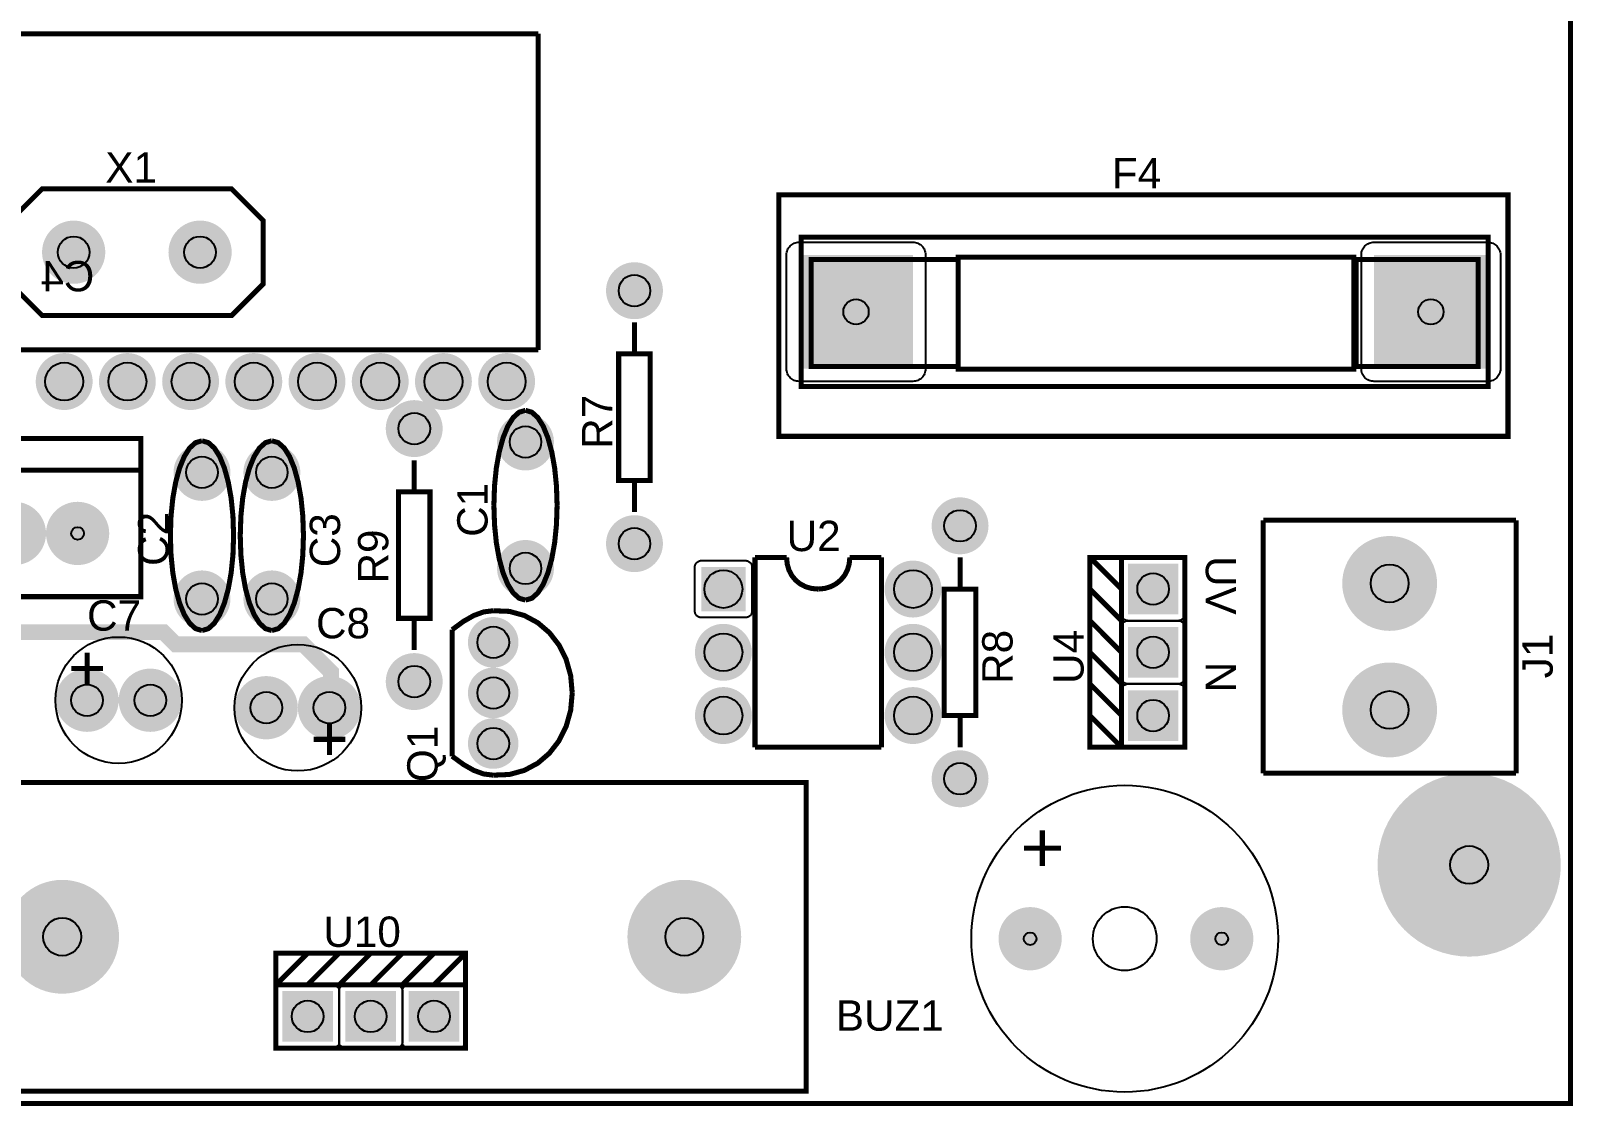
# Model space of a CAD drawing. Header units: inches. Extents: x -2.6 to 2.6, y -2.07 to 2.07.
# Drawn here: x 0.161 to 2.601, y -1.976 to -0.276 of the extents above; entities that cross this region are included whole.
import ezdxf

# ---------------------------------------------------------------- set-up
doc = ezdxf.new("R2010")
doc.units = ezdxf.units.IN
doc.layers.get('0').update_dxf_attribs({"linetype": 'CONTINUOUS'})

# ---------------------------------------------------------------- blocks, each defined once
blk = doc.blocks.new('EPAD')
at = {"const_width": 0.5}
blk.add_lwpolyline([(-0.25, 0, 1), (0.25, 0, 1)], format="xyb", close=True, dxfattribs=at)
blk = doc.blocks.new('RPAD')
blk.add_trace([(-0.5, -0.5), (-0.5, 0.5), (0.5, -0.5), (0.5, 0.5)])

msp = doc.modelspace()

# ---------------------------------------------------------------- linework, layer by layer
for points, const_width in [([(-2.596772, -1.972047), (2.596772, -1.972047), (2.596772, 2.066535), (-2.596772, 2.066535), (-2.596772, -1.972047)], 0.008), ([(-2.596772, -1.972047), (2.596772, -1.972047), (2.596772, 2.066535), (-2.596772, 2.066535), (-2.596772, -1.972047)], 0.008), ([(-2.596772, -1.972047), (2.596772, -1.972047), (2.596772, 2.066535), (-2.596772, 2.066535), (-2.596772, -1.972047)], 0.008), ([(-1.036535, -0.280315), (0.963465, -0.280315)], 0.008), ([(-1.036535, -0.280315), (0.963465, -0.280315)], 0.008), ([(-1.036535, -0.280315), (0.963465, -0.280315)], 0.008), ([(0.963465, -0.280315), (0.963465, -0.780315)], 0.008), ([(0.963465, -0.280315), (0.963465, -0.780315)], 0.008), ([(0.963465, -0.280315), (0.963465, -0.780315)], 0.008), ([(0.17848, -0.525787), (0.47848, -0.525787), (0.52848, -0.575787), (0.52848, -0.675787), (0.47848, -0.725787), (0.17848, -0.725787), (0.12848, -0.675787), (0.12848, -0.575787), (0.17848, -0.525787)], 0.008), ([(0.17848, -0.525787), (0.47848, -0.525787), (0.52848, -0.575787), (0.52848, -0.675787), (0.47848, -0.725787), (0.17848, -0.725787), (0.12848, -0.675787), (0.12848, -0.575787), (0.17848, -0.525787)], 0.008), ([(0.17848, -0.525787), (0.47848, -0.525787), (0.52848, -0.575787), (0.52848, -0.675787), (0.47848, -0.725787), (0.17848, -0.725787), (0.12848, -0.675787), (0.12848, -0.575787), (0.17848, -0.525787)], 0.008), ([(1.344173, -0.916929), (2.497717, -0.916929), (2.497717, -0.535039), (1.344173, -0.535039), (1.344173, -0.916929)], 0.008), ([(1.344173, -0.916929), (2.497717, -0.916929), (2.497717, -0.535039), (1.344173, -0.535039), (1.344173, -0.916929)], 0.008), ([(1.344173, -0.916929), (2.497717, -0.916929), (2.497717, -0.535039), (1.344173, -0.535039), (1.344173, -0.916929)], 0.008), ([(1.379606, -0.838189), (2.46622, -0.838189), (2.46622, -0.601969), (1.379606, -0.601969), (1.379606, -0.838189)], 0.008), ([(1.379606, -0.838189), (2.46622, -0.838189), (2.46622, -0.601969), (1.379606, -0.601969), (1.379606, -0.838189)], 0.008), ([(1.379606, -0.838189), (2.46622, -0.838189), (2.46622, -0.601969), (1.379606, -0.601969), (1.379606, -0.838189)], 0.008), ([(1.395354, -0.806693), (1.627638, -0.806693), (1.627638, -0.637402), (1.395354, -0.637402), (1.395354, -0.806693)], 0.008), ([(1.395354, -0.806693), (1.627638, -0.806693), (1.627638, -0.637402), (1.395354, -0.637402), (1.395354, -0.806693)], 0.008), ([(1.395354, -0.806693), (1.627638, -0.806693), (1.627638, -0.637402), (1.395354, -0.637402), (1.395354, -0.806693)], 0.008), ([(1.627638, -0.81063), (2.253622, -0.81063), (2.253622, -0.633465), (1.627638, -0.633465), (1.627638, -0.81063)], 0.008), ([(1.627638, -0.81063), (2.253622, -0.81063), (2.253622, -0.633465), (1.627638, -0.633465), (1.627638, -0.81063)], 0.008), ([(1.627638, -0.81063), (2.253622, -0.81063), (2.253622, -0.633465), (1.627638, -0.633465), (1.627638, -0.81063)], 0.008), ([(2.257559, -0.806693), (2.450472, -0.806693), (2.450472, -0.637402), (2.257559, -0.637402), (2.257559, -0.806693)], 0.008), ([(2.257559, -0.806693), (2.450472, -0.806693), (2.450472, -0.637402), (2.257559, -0.637402), (2.257559, -0.806693)], 0.008), ([(2.257559, -0.806693), (2.450472, -0.806693), (2.450472, -0.637402), (2.257559, -0.637402), (2.257559, -0.806693)], 0.008), ([(1.115724, -0.786683), (1.115724, -0.736683)], 0.008), ([(1.115724, -0.786683), (1.115724, -0.736683)], 0.008), ([(1.115724, -0.786683), (1.115724, -0.736683)], 0.008), ([(-1.036535, -0.780315), (0.963465, -0.780315)], 0.008), ([(-1.036535, -0.780315), (0.963465, -0.780315)], 0.008), ([(-1.036535, -0.780315), (0.963465, -0.780315)], 0.008), ([(1.090724, -0.986683), (1.140724, -0.986683), (1.140724, -0.786683), (1.090724, -0.786683), (1.090724, -0.986683)], 0.008), ([(1.090724, -0.986683), (1.140724, -0.986683), (1.140724, -0.786683), (1.090724, -0.786683), (1.090724, -0.986683)], 0.008), ([(1.090724, -0.986683), (1.140724, -0.986683), (1.140724, -0.786683), (1.090724, -0.786683), (1.090724, -0.986683)], 0.008), ([(0.943299, -0.875874), (0.933112, -0.878874), (0.923674, -0.887499), (0.915174, -0.901187), (0.907799, -0.919374), (0.901737, -0.941499), (0.897174, -0.966999), (0.894299, -0.995311), (0.893299, -1.025874)], 0.008), ([(0.943299, -0.875874), (0.933112, -0.878874), (0.923674, -0.887499), (0.915174, -0.901187), (0.907799, -0.919374), (0.901737, -0.941499), (0.897174, -0.966999), (0.894299, -0.995311), (0.893299, -1.025874)], 0.008), ([(0.943299, -0.875874), (0.933112, -0.878874), (0.923674, -0.887499), (0.915174, -0.901187), (0.907799, -0.919374), (0.901737, -0.941499), (0.897174, -0.966999), (0.894299, -0.995311), (0.893299, -1.025874)], 0.008), ([(0.943299, -0.875874), (0.953487, -0.878874), (0.962924, -0.887499), (0.971424, -0.901187), (0.978799, -0.919374), (0.984862, -0.941499), (0.989424, -0.966999), (0.992299, -0.995311), (0.993299, -1.025874)], 0.008), ([(0.943299, -0.875874), (0.953487, -0.878874), (0.962924, -0.887499), (0.971424, -0.901187), (0.978799, -0.919374), (0.984862, -0.941499), (0.989424, -0.966999), (0.992299, -0.995311), (0.993299, -1.025874)], 0.008), ([(0.943299, -0.875874), (0.953487, -0.878874), (0.962924, -0.887499), (0.971424, -0.901187), (0.978799, -0.919374), (0.984862, -0.941499), (0.989424, -0.966999), (0.992299, -0.995311), (0.993299, -1.025874)], 0.008), ([(-0.565276, -1.170472), (0.334724, -1.170472), (0.334724, -0.920472), (-0.565276, -0.920472), (-0.565276, -1.170472)], 0.008), ([(-0.565276, -1.170472), (0.334724, -1.170472), (0.334724, -0.920472), (-0.565276, -0.920472), (-0.565276, -1.170472)], 0.008), ([(-0.565276, -1.170472), (0.334724, -1.170472), (0.334724, -0.920472), (-0.565276, -0.920472), (-0.565276, -1.170472)], 0.008), ([(0.43148, -0.924016), (0.421293, -0.926975), (0.411855, -0.9355), (0.403355, -0.949065), (0.39598, -0.967141), (0.389918, -0.989201), (0.385355, -1.014719), (0.38248, -1.043166), (0.38148, -1.074016)], 0.008), ([(0.43148, -0.924016), (0.421293, -0.926975), (0.411855, -0.9355), (0.403355, -0.949065), (0.39598, -0.967141), (0.389918, -0.989201), (0.385355, -1.014719), (0.38248, -1.043166), (0.38148, -1.074016)], 0.008), ([(0.43148, -0.924016), (0.421293, -0.926975), (0.411855, -0.9355), (0.403355, -0.949065), (0.39598, -0.967141), (0.389918, -0.989201), (0.385355, -1.014719), (0.38248, -1.043166), (0.38148, -1.074016)], 0.008), ([(0.43148, -0.924016), (0.441668, -0.926975), (0.451106, -0.9355), (0.459606, -0.949065), (0.46698, -0.967141), (0.473043, -0.989201), (0.477606, -1.014719), (0.48048, -1.043166), (0.48148, -1.074016)], 0.008), ([(0.43148, -0.924016), (0.441668, -0.926975), (0.451106, -0.9355), (0.459606, -0.949065), (0.46698, -0.967141), (0.473043, -0.989201), (0.477606, -1.014719), (0.48048, -1.043166), (0.48148, -1.074016)], 0.008), ([(0.43148, -0.924016), (0.441668, -0.926975), (0.451106, -0.9355), (0.459606, -0.949065), (0.46698, -0.967141), (0.473043, -0.989201), (0.477606, -1.014719), (0.48048, -1.043166), (0.48148, -1.074016)], 0.008), ([(0.542016, -0.924016), (0.531828, -0.926975), (0.522391, -0.9355), (0.513891, -0.949065), (0.506516, -0.967141), (0.500453, -0.989201), (0.495891, -1.014719), (0.493016, -1.043166), (0.492016, -1.074016)], 0.008), ([(0.542016, -0.924016), (0.531828, -0.926975), (0.522391, -0.9355), (0.513891, -0.949065), (0.506516, -0.967141), (0.500453, -0.989201), (0.495891, -1.014719), (0.493016, -1.043166), (0.492016, -1.074016)], 0.008), ([(0.542016, -0.924016), (0.531828, -0.926975), (0.522391, -0.9355), (0.513891, -0.949065), (0.506516, -0.967141), (0.500453, -0.989201), (0.495891, -1.014719), (0.493016, -1.043166), (0.492016, -1.074016)], 0.008), ([(0.542016, -0.924016), (0.552203, -0.926975), (0.561641, -0.9355), (0.570141, -0.949065), (0.577516, -0.967141), (0.583578, -0.989201), (0.588141, -1.014719), (0.591016, -1.043166), (0.592016, -1.074016)], 0.008), ([(0.542016, -0.924016), (0.552203, -0.926975), (0.561641, -0.9355), (0.570141, -0.949065), (0.577516, -0.967141), (0.583578, -0.989201), (0.588141, -1.014719), (0.591016, -1.043166), (0.592016, -1.074016)], 0.008), ([(0.542016, -0.924016), (0.552203, -0.926975), (0.561641, -0.9355), (0.570141, -0.949065), (0.577516, -0.967141), (0.583578, -0.989201), (0.588141, -1.014719), (0.591016, -1.043166), (0.592016, -1.074016)], 0.008), ([(0.767228, -0.954701), (0.767228, -1.004701)], 0.008), ([(0.767228, -0.954701), (0.767228, -1.004701)], 0.008), ([(0.767228, -0.954701), (0.767228, -1.004701)], 0.008), ([(-0.565276, -0.970472), (0.334724, -0.970472)], 0.008), ([(-0.565276, -0.970472), (0.334724, -0.970472)], 0.008), ([(-0.565276, -0.970472), (0.334724, -0.970472)], 0.008), ([(1.115724, -1.036683), (1.115724, -0.986683)], 0.008), ([(1.115724, -1.036683), (1.115724, -0.986683)], 0.008), ([(1.115724, -1.036683), (1.115724, -0.986683)], 0.008), ([(0.742228, -1.204701), (0.792228, -1.204701), (0.792228, -1.004701), (0.742228, -1.004701), (0.742228, -1.204701)], 0.008), ([(0.742228, -1.204701), (0.792228, -1.204701), (0.792228, -1.004701), (0.742228, -1.004701), (0.742228, -1.204701)], 0.008), ([(0.742228, -1.204701), (0.792228, -1.204701), (0.792228, -1.004701), (0.742228, -1.004701), (0.742228, -1.204701)], 0.008), ([(0.943299, -1.175874), (0.933112, -1.172915), (0.923674, -1.16439), (0.915174, -1.150825), (0.907799, -1.132749), (0.901737, -1.110689), (0.897174, -1.085171), (0.894299, -1.056724), (0.893299, -1.025874)], 0.008), ([(0.943299, -1.175874), (0.933112, -1.172915), (0.923674, -1.16439), (0.915174, -1.150825), (0.907799, -1.132749), (0.901737, -1.110689), (0.897174, -1.085171), (0.894299, -1.056724), (0.893299, -1.025874)], 0.008), ([(0.943299, -1.175874), (0.933112, -1.172915), (0.923674, -1.16439), (0.915174, -1.150825), (0.907799, -1.132749), (0.901737, -1.110689), (0.897174, -1.085171), (0.894299, -1.056724), (0.893299, -1.025874)], 0.008), ([(0.943299, -1.175874), (0.953487, -1.172915), (0.962924, -1.16439), (0.971424, -1.150825), (0.978799, -1.132749), (0.984862, -1.110689), (0.989424, -1.085171), (0.992299, -1.056724), (0.993299, -1.025874)], 0.008), ([(0.943299, -1.175874), (0.953487, -1.172915), (0.962924, -1.16439), (0.971424, -1.150825), (0.978799, -1.132749), (0.984862, -1.110689), (0.989424, -1.085171), (0.992299, -1.056724), (0.993299, -1.025874)], 0.008), ([(0.943299, -1.175874), (0.953487, -1.172915), (0.962924, -1.16439), (0.971424, -1.150825), (0.978799, -1.132749), (0.984862, -1.110689), (0.989424, -1.085171), (0.992299, -1.056724), (0.993299, -1.025874)], 0.008), ([(2.510445, -1.049559), (2.110445, -1.049559)], 0.008), ([(2.110445, -1.049559), (2.110445, -1.449559)], 0.008), ([(2.510445, -1.049559), (2.110445, -1.049559)], 0.008), ([(2.110445, -1.049559), (2.110445, -1.449559)], 0.008), ([(2.510445, -1.049559), (2.110445, -1.049559)], 0.008), ([(2.110445, -1.049559), (2.110445, -1.449559)], 0.008), ([(2.510445, -1.049559), (2.510445, -1.449559)], 0.008), ([(2.510445, -1.049559), (2.510445, -1.449559)], 0.008), ([(2.510445, -1.049559), (2.510445, -1.449559)], 0.008), ([(0.43148, -1.224016), (0.421293, -1.221016), (0.411855, -1.212391), (0.403355, -1.198703), (0.39598, -1.180516), (0.389918, -1.158391), (0.385355, -1.132891), (0.38248, -1.104578), (0.38148, -1.074016)], 0.008), ([(0.43148, -1.224016), (0.421293, -1.221016), (0.411855, -1.212391), (0.403355, -1.198703), (0.39598, -1.180516), (0.389918, -1.158391), (0.385355, -1.132891), (0.38248, -1.104578), (0.38148, -1.074016)], 0.008), ([(0.43148, -1.224016), (0.421293, -1.221016), (0.411855, -1.212391), (0.403355, -1.198703), (0.39598, -1.180516), (0.389918, -1.158391), (0.385355, -1.132891), (0.38248, -1.104578), (0.38148, -1.074016)], 0.008), ([(0.43148, -1.224016), (0.441668, -1.221016), (0.451106, -1.212391), (0.459606, -1.198703), (0.46698, -1.180516), (0.473043, -1.158391), (0.477606, -1.132891), (0.48048, -1.104578), (0.48148, -1.074016)], 0.008), ([(0.43148, -1.224016), (0.441668, -1.221016), (0.451106, -1.212391), (0.459606, -1.198703), (0.46698, -1.180516), (0.473043, -1.158391), (0.477606, -1.132891), (0.48048, -1.104578), (0.48148, -1.074016)], 0.008), ([(0.43148, -1.224016), (0.441668, -1.221016), (0.451106, -1.212391), (0.459606, -1.198703), (0.46698, -1.180516), (0.473043, -1.158391), (0.477606, -1.132891), (0.48048, -1.104578), (0.48148, -1.074016)], 0.008), ([(0.542016, -1.224016), (0.531828, -1.221016), (0.522391, -1.212391), (0.513891, -1.198703), (0.506516, -1.180516), (0.500453, -1.158391), (0.495891, -1.132891), (0.493016, -1.104578), (0.492016, -1.074016)], 0.008), ([(0.542016, -1.224016), (0.531828, -1.221016), (0.522391, -1.212391), (0.513891, -1.198703), (0.506516, -1.180516), (0.500453, -1.158391), (0.495891, -1.132891), (0.493016, -1.104578), (0.492016, -1.074016)], 0.008), ([(0.542016, -1.224016), (0.531828, -1.221016), (0.522391, -1.212391), (0.513891, -1.198703), (0.506516, -1.180516), (0.500453, -1.158391), (0.495891, -1.132891), (0.493016, -1.104578), (0.492016, -1.074016)], 0.008), ([(0.542016, -1.224016), (0.552203, -1.221016), (0.561641, -1.212391), (0.570141, -1.198703), (0.577516, -1.180516), (0.583578, -1.158391), (0.588141, -1.132891), (0.591016, -1.104578), (0.592016, -1.074016)], 0.008), ([(0.542016, -1.224016), (0.552203, -1.221016), (0.561641, -1.212391), (0.570141, -1.198703), (0.577516, -1.180516), (0.583578, -1.158391), (0.588141, -1.132891), (0.591016, -1.104578), (0.592016, -1.074016)], 0.008), ([(0.542016, -1.224016), (0.552203, -1.221016), (0.561641, -1.212391), (0.570141, -1.198703), (0.577516, -1.180516), (0.583578, -1.158391), (0.588141, -1.132891), (0.591016, -1.104578), (0.592016, -1.074016)], 0.008), ([(1.30639, -1.108453), (1.35639, -1.108453)], 0.008), ([(1.30639, -1.108453), (1.30639, -1.408453)], 0.008), ([(1.30639, -1.108453), (1.35639, -1.108453)], 0.008), ([(1.30639, -1.108453), (1.30639, -1.408453)], 0.008), ([(1.30639, -1.108453), (1.35639, -1.108453)], 0.008), ([(1.30639, -1.108453), (1.30639, -1.408453)], 0.008), ([(1.40639, -1.158453), (1.395915, -1.157494), (1.386343, -1.154719), (1.377825, -1.150279), (1.370515, -1.144328), (1.364564, -1.137017), (1.360124, -1.1285), (1.357349, -1.118928), (1.35639, -1.108453)], 0.008), ([(1.40639, -1.158453), (1.395915, -1.157494), (1.386343, -1.154719), (1.377825, -1.150279), (1.370515, -1.144328), (1.364564, -1.137017), (1.360124, -1.1285), (1.357349, -1.118928), (1.35639, -1.108453)], 0.008), ([(1.40639, -1.158453), (1.395915, -1.157494), (1.386343, -1.154719), (1.377825, -1.150279), (1.370515, -1.144328), (1.364564, -1.137017), (1.360124, -1.1285), (1.357349, -1.118928), (1.35639, -1.108453)], 0.008), ([(1.40639, -1.158453), (1.416577, -1.157494), (1.426015, -1.154719), (1.434515, -1.150279), (1.44189, -1.144328), (1.447952, -1.137017), (1.452515, -1.1285), (1.45539, -1.118928), (1.45639, -1.108453)], 0.008), ([(1.40639, -1.158453), (1.416577, -1.157494), (1.426015, -1.154719), (1.434515, -1.150279), (1.44189, -1.144328), (1.447952, -1.137017), (1.452515, -1.1285), (1.45539, -1.118928), (1.45639, -1.108453)], 0.008), ([(1.40639, -1.158453), (1.416577, -1.157494), (1.426015, -1.154719), (1.434515, -1.150279), (1.44189, -1.144328), (1.447952, -1.137017), (1.452515, -1.1285), (1.45539, -1.118928), (1.45639, -1.108453)], 0.008), ([(1.45639, -1.108453), (1.50639, -1.108453)], 0.008), ([(1.45639, -1.108453), (1.50639, -1.108453)], 0.008), ([(1.45639, -1.108453), (1.50639, -1.108453)], 0.008), ([(1.50639, -1.108453), (1.50639, -1.408453)], 0.008), ([(1.50639, -1.108453), (1.50639, -1.408453)], 0.008), ([(1.50639, -1.108453), (1.50639, -1.408453)], 0.008), ([(1.630835, -1.108453), (1.630835, -1.158453)], 0.008), ([(1.630835, -1.108453), (1.630835, -1.158453)], 0.008), ([(1.630835, -1.108453), (1.630835, -1.158453)], 0.008), ([(1.886291, -1.408453), (1.986291, -1.408453), (1.986291, -1.108453), (1.886291, -1.108453), (1.886291, -1.408453), (1.836291, -1.408453), (1.836291, -1.108453), (1.886291, -1.108453)], 0.008), ([(1.886291, -1.158453), (1.836291, -1.108453)], 0.008), ([(1.886291, -1.408453), (1.986291, -1.408453), (1.986291, -1.108453), (1.886291, -1.108453), (1.886291, -1.408453), (1.836291, -1.408453), (1.836291, -1.108453), (1.886291, -1.108453)], 0.008), ([(1.886291, -1.158453), (1.836291, -1.108453)], 0.008), ([(1.886291, -1.408453), (1.986291, -1.408453), (1.986291, -1.108453), (1.886291, -1.108453), (1.886291, -1.408453), (1.836291, -1.408453), (1.836291, -1.108453), (1.886291, -1.108453)], 0.008), ([(1.886291, -1.158453), (1.836291, -1.108453)], 0.008), ([(1.605835, -1.358453), (1.655835, -1.358453), (1.655835, -1.158453), (1.605835, -1.158453), (1.605835, -1.358453)], 0.008), ([(1.605835, -1.358453), (1.655835, -1.358453), (1.655835, -1.158453), (1.605835, -1.158453), (1.605835, -1.358453)], 0.008), ([(1.605835, -1.358453), (1.655835, -1.358453), (1.655835, -1.158453), (1.605835, -1.158453), (1.605835, -1.358453)], 0.008), ([(1.886291, -1.208453), (1.836291, -1.158453)], 0.008), ([(1.886291, -1.208453), (1.836291, -1.158453)], 0.008), ([(1.886291, -1.208453), (1.836291, -1.158453)], 0.008), ([(0.892228, -1.192701), (0.87715, -1.194576), (0.861603, -1.200201), (0.845119, -1.209576), (0.827228, -1.222701)], 0.008), ([(0.892228, -1.192701), (0.87715, -1.194576), (0.861603, -1.200201), (0.845119, -1.209576), (0.827228, -1.222701)], 0.008), ([(0.892228, -1.192701), (0.87715, -1.194576), (0.861603, -1.200201), (0.845119, -1.209576), (0.827228, -1.222701)], 0.008), ([(0.892228, -1.192701), (0.917787, -1.193737), (0.941422, -1.200225), (0.962678, -1.211614), (0.981095, -1.227349), (0.996217, -1.246879), (1.007585, -1.269649), (1.014741, -1.295107), (1.017228, -1.322701)], 0.008), ([(0.892228, -1.192701), (0.917787, -1.193737), (0.941422, -1.200225), (0.962678, -1.211614), (0.981095, -1.227349), (0.996217, -1.246879), (1.007585, -1.269649), (1.014741, -1.295107), (1.017228, -1.322701)], 0.008), ([(0.892228, -1.192701), (0.917787, -1.193737), (0.941422, -1.200225), (0.962678, -1.211614), (0.981095, -1.227349), (0.996217, -1.246879), (1.007585, -1.269649), (1.014741, -1.295107), (1.017228, -1.322701)], 0.008), ([(0.04217, -1.270207), (0.085657, -1.22672), (0.339393, -1.22672), (0.3705, -1.22672), (0.38973, -1.245951), (0.59214, -1.245951), (0.635512, -1.289323), (0.635512, -1.298819), (0.635512, -1.343701), (0.63315, -1.346063)], 0.025), ([(0.767228, -1.204701), (0.767228, -1.254701)], 0.008), ([(0.767228, -1.204701), (0.767228, -1.254701)], 0.008), ([(0.767228, -1.204701), (0.767228, -1.254701)], 0.008), ([(0.827228, -1.222701), (0.827228, -1.422701)], 0.008), ([(0.827228, -1.222701), (0.827228, -1.422701)], 0.008), ([(0.827228, -1.222701), (0.827228, -1.422701)], 0.008), ([(1.886291, -1.258453), (1.836291, -1.208453)], 0.008), ([(1.886291, -1.258453), (1.836291, -1.208453)], 0.008), ([(1.886291, -1.258453), (1.836291, -1.208453)], 0.008), ([(0.249685, -1.259252), (0.249685, -1.309252)], 0.008), ([(0.249685, -1.259252), (0.249685, -1.309252)], 0.008), ([(0.249685, -1.259252), (0.249685, -1.309252)], 0.008), ([(1.886291, -1.308453), (1.836291, -1.258453)], 0.008), ([(1.886291, -1.308453), (1.836291, -1.258453)], 0.008), ([(1.886291, -1.308453), (1.836291, -1.258453)], 0.008), ([(0.224685, -1.284252), (0.274685, -1.284252)], 0.008), ([(0.224685, -1.284252), (0.274685, -1.284252)], 0.008), ([(0.224685, -1.284252), (0.274685, -1.284252)], 0.008), ([(1.886291, -1.358453), (1.836291, -1.308453)], 0.008), ([(1.886291, -1.358453), (1.836291, -1.308453)], 0.008), ([(1.886291, -1.358453), (1.836291, -1.308453)], 0.008), ([(0.892228, -1.452701), (0.917787, -1.451665), (0.941422, -1.445176), (0.962678, -1.433788), (0.981095, -1.418052), (0.996217, -1.398523), (1.007585, -1.375752), (1.014741, -1.350294), (1.017228, -1.322701)], 0.008), ([(0.892228, -1.452701), (0.917787, -1.451665), (0.941422, -1.445176), (0.962678, -1.433788), (0.981095, -1.418052), (0.996217, -1.398523), (1.007585, -1.375752), (1.014741, -1.350294), (1.017228, -1.322701)], 0.008), ([(0.892228, -1.452701), (0.917787, -1.451665), (0.941422, -1.445176), (0.962678, -1.433788), (0.981095, -1.418052), (0.996217, -1.398523), (1.007585, -1.375752), (1.014741, -1.350294), (1.017228, -1.322701)], 0.008), ([(1.630835, -1.358453), (1.630835, -1.408453)], 0.008), ([(1.630835, -1.358453), (1.630835, -1.408453)], 0.008), ([(1.630835, -1.358453), (1.630835, -1.408453)], 0.008), ([(1.886291, -1.408453), (1.836291, -1.358453)], 0.008), ([(1.886291, -1.408453), (1.836291, -1.358453)], 0.008), ([(1.886291, -1.408453), (1.836291, -1.358453)], 0.008), ([(0.63315, -1.421063), (0.63315, -1.371063)], 0.008), ([(0.63315, -1.421063), (0.63315, -1.371063)], 0.008), ([(0.63315, -1.421063), (0.63315, -1.371063)], 0.008), ([(0.65815, -1.396063), (0.60815, -1.396063)], 0.008), ([(0.65815, -1.396063), (0.60815, -1.396063)], 0.008), ([(0.65815, -1.396063), (0.60815, -1.396063)], 0.008), ([(1.30639, -1.408453), (1.50639, -1.408453)], 0.008), ([(1.30639, -1.408453), (1.50639, -1.408453)], 0.008), ([(1.30639, -1.408453), (1.50639, -1.408453)], 0.008), ([(0.892228, -1.452701), (0.87715, -1.450826), (0.861603, -1.445201), (0.845119, -1.435826), (0.827228, -1.422701)], 0.008), ([(0.892228, -1.452701), (0.87715, -1.450826), (0.861603, -1.445201), (0.845119, -1.435826), (0.827228, -1.422701)], 0.008), ([(0.892228, -1.452701), (0.87715, -1.450826), (0.861603, -1.445201), (0.845119, -1.435826), (0.827228, -1.422701)], 0.008), ([(0.009528, -1.952362), (1.38748, -1.952362), (1.38748, -1.464173), (0.009528, -1.464173), (0.009528, -1.952362)], 0.008), ([(0.009528, -1.952362), (1.38748, -1.952362), (1.38748, -1.464173), (0.009528, -1.464173), (0.009528, -1.952362)], 0.008), ([(0.009528, -1.952362), (1.38748, -1.952362), (1.38748, -1.464173), (0.009528, -1.464173), (0.009528, -1.952362)], 0.008), ([(2.510445, -1.449559), (2.110445, -1.449559)], 0.008), ([(2.510445, -1.449559), (2.110445, -1.449559)], 0.008), ([(2.510445, -1.449559), (2.110445, -1.449559)], 0.008), ([(0.548504, -1.784252), (0.548504, -1.734252), (0.848504, -1.734252), (0.848504, -1.784252)], 0.008), ([(0.548504, -1.784252), (0.598504, -1.734252)], 0.008), ([(0.548504, -1.784252), (0.548504, -1.734252), (0.848504, -1.734252), (0.848504, -1.784252)], 0.008), ([(0.548504, -1.784252), (0.598504, -1.734252)], 0.008), ([(0.548504, -1.784252), (0.548504, -1.734252), (0.848504, -1.734252), (0.848504, -1.784252)], 0.008), ([(0.548504, -1.784252), (0.598504, -1.734252)], 0.008), ([(0.598504, -1.784252), (0.648504, -1.734252)], 0.008), ([(0.598504, -1.784252), (0.648504, -1.734252)], 0.008), ([(0.598504, -1.784252), (0.648504, -1.734252)], 0.008), ([(0.648504, -1.784252), (0.698504, -1.734252)], 0.008), ([(0.648504, -1.784252), (0.698504, -1.734252)], 0.008), ([(0.648504, -1.784252), (0.698504, -1.734252)], 0.008), ([(0.698504, -1.784252), (0.748504, -1.734252)], 0.008), ([(0.698504, -1.784252), (0.748504, -1.734252)], 0.008), ([(0.698504, -1.784252), (0.748504, -1.734252)], 0.008), ([(0.748504, -1.784252), (0.798504, -1.734252)], 0.008), ([(0.748504, -1.784252), (0.798504, -1.734252)], 0.008), ([(0.748504, -1.784252), (0.798504, -1.734252)], 0.008), ([(0.798504, -1.784252), (0.848504, -1.734252)], 0.008), ([(0.798504, -1.784252), (0.848504, -1.734252)], 0.008), ([(0.798504, -1.784252), (0.848504, -1.734252)], 0.008), ([(0.548504, -1.884252), (0.848504, -1.884252), (0.848504, -1.784252), (0.548504, -1.784252), (0.548504, -1.884252)], 0.008), ([(0.548504, -1.884252), (0.848504, -1.884252), (0.848504, -1.784252), (0.548504, -1.784252), (0.548504, -1.884252)], 0.008), ([(0.548504, -1.884252), (0.848504, -1.884252), (0.848504, -1.784252), (0.548504, -1.784252), (0.548504, -1.884252)], 0.008)]:
    msp.add_lwpolyline(points, dxfattribs=dict(const_width=const_width))
for points in [[(1.37622, -0.610079), (1.55622, -0.610079), (1.558299, -0.61018), (1.56031, -0.610477), (1.562244, -0.61096), (1.564092, -0.611622), (1.565844, -0.612452), (1.567493, -0.613441), (1.569027, -0.61458), (1.570439, -0.61586), (1.57172, -0.617272), (1.572859, -0.618807), (1.573848, -0.620455), (1.574678, -0.622207), (1.575339, -0.624056), (1.575822, -0.625989), (1.576119, -0.628), (1.57622, -0.630079), (1.57622, -0.810079), (1.576119, -0.812157), (1.575822, -0.814168), (1.575339, -0.816102), (1.574678, -0.81795), (1.573848, -0.819702), (1.572859, -0.821351), (1.57172, -0.822885), (1.570439, -0.824298), (1.569027, -0.825578), (1.567493, -0.826717), (1.565844, -0.827706), (1.564092, -0.828536), (1.562244, -0.829197), (1.56031, -0.829681), (1.558299, -0.829978), (1.55622, -0.830079), (1.37622, -0.830079), (1.374142, -0.829978), (1.372131, -0.829681), (1.370197, -0.829197), (1.368349, -0.828536), (1.366597, -0.827706), (1.364948, -0.826717), (1.363414, -0.825578), (1.362002, -0.824298), (1.360721, -0.822885), (1.359582, -0.821351), (1.358593, -0.819702), (1.357763, -0.81795), (1.357102, -0.816102), (1.356619, -0.814168), (1.356322, -0.812157), (1.35622, -0.810079), (1.35622, -0.630079), (1.356322, -0.628), (1.356619, -0.625989), (1.357102, -0.624056), (1.357763, -0.622207), (1.358593, -0.620455), (1.359582, -0.618807), (1.360721, -0.617272), (1.362002, -0.61586), (1.363414, -0.61458), (1.364948, -0.613441), (1.366597, -0.612452), (1.368349, -0.611622), (1.370197, -0.61096), (1.372131, -0.610477), (1.374142, -0.61018), (1.37622, -0.610079)], [(2.285669, -0.610079), (2.465669, -0.610079), (2.467748, -0.61018), (2.469759, -0.610477), (2.471693, -0.61096), (2.473541, -0.611622), (2.475293, -0.612452), (2.476941, -0.613441), (2.478476, -0.61458), (2.479888, -0.61586), (2.481169, -0.617272), (2.482307, -0.618807), (2.483296, -0.620455), (2.484126, -0.622207), (2.484788, -0.624056), (2.485271, -0.625989), (2.485568, -0.628), (2.485669, -0.630079), (2.485669, -0.810079), (2.485568, -0.812157), (2.485271, -0.814168), (2.484788, -0.816102), (2.484126, -0.81795), (2.483296, -0.819702), (2.482307, -0.821351), (2.481169, -0.822885), (2.479888, -0.824298), (2.478476, -0.825578), (2.476941, -0.826717), (2.475293, -0.827706), (2.473541, -0.828536), (2.471693, -0.829197), (2.469759, -0.829681), (2.467748, -0.829978), (2.465669, -0.830079), (2.285669, -0.830079), (2.283591, -0.829978), (2.28158, -0.829681), (2.279646, -0.829197), (2.277798, -0.828536), (2.276046, -0.827706), (2.274397, -0.826717), (2.272863, -0.825578), (2.27145, -0.824298), (2.27017, -0.822885), (2.269031, -0.821351), (2.268042, -0.819702), (2.267212, -0.81795), (2.266551, -0.816102), (2.266067, -0.814168), (2.26577, -0.812157), (2.265669, -0.810079), (2.265669, -0.630079), (2.26577, -0.628), (2.266067, -0.625989), (2.266551, -0.624056), (2.267212, -0.622207), (2.268042, -0.620455), (2.269031, -0.618807), (2.27017, -0.617272), (2.27145, -0.61586), (2.272863, -0.61458), (2.274397, -0.613441), (2.276046, -0.612452), (2.277798, -0.611622), (2.279646, -0.61096), (2.28158, -0.610477), (2.283591, -0.61018), (2.285669, -0.610079)], [(1.30139, -1.123453), (1.30139, -1.193453), (1.301339, -1.194492), (1.301191, -1.195497), (1.300949, -1.196464), (1.300618, -1.197388), (1.300204, -1.198265), (1.299709, -1.199089), (1.299139, -1.199856), (1.298499, -1.200562), (1.297793, -1.201202), (1.297026, -1.201772), (1.296202, -1.202266), (1.295325, -1.202681), (1.294401, -1.203012), (1.293434, -1.203254), (1.292429, -1.203402), (1.29139, -1.203453), (1.22139, -1.203453), (1.22035, -1.203402), (1.219345, -1.203254), (1.218378, -1.203012), (1.217454, -1.202681), (1.216578, -1.202266), (1.215754, -1.201772), (1.214987, -1.201202), (1.21428, -1.200562), (1.21364, -1.199856), (1.213071, -1.199089), (1.212576, -1.198265), (1.212161, -1.197388), (1.211831, -1.196464), (1.211589, -1.195497), (1.21144, -1.194492), (1.21139, -1.193453), (1.21139, -1.123453), (1.21144, -1.122413), (1.211589, -1.121408), (1.211831, -1.120441), (1.212161, -1.119517), (1.212576, -1.118641), (1.213071, -1.117817), (1.21364, -1.117049), (1.21428, -1.116343), (1.214987, -1.115703), (1.215754, -1.115134), (1.216578, -1.114639), (1.217454, -1.114224), (1.218378, -1.113894), (1.219345, -1.113652), (1.22035, -1.113503), (1.22139, -1.113453), (1.29139, -1.113453), (1.292429, -1.113503), (1.293434, -1.113652), (1.294401, -1.113894), (1.295325, -1.114224), (1.296202, -1.114639), (1.297026, -1.115134), (1.297793, -1.115703), (1.298499, -1.116343), (1.299139, -1.117049), (1.299709, -1.117817), (1.300204, -1.118641), (1.300618, -1.119517), (1.300949, -1.120441), (1.301191, -1.121408), (1.301339, -1.122413), (1.30139, -1.123453)], [(1.886291, -1.198453), (1.886291, -1.118453), (1.886342, -1.117413), (1.88649, -1.116408), (1.886732, -1.115441), (1.887063, -1.114517), (1.887478, -1.113641), (1.887972, -1.112817), (1.888542, -1.112049), (1.889182, -1.111343), (1.889888, -1.110703), (1.890656, -1.110134), (1.89148, -1.109639), (1.892356, -1.109224), (1.89328, -1.108894), (1.894247, -1.108652), (1.895252, -1.108503), (1.896291, -1.108453), (1.976291, -1.108453), (1.977331, -1.108503), (1.978336, -1.108652), (1.979303, -1.108894), (1.980227, -1.109224), (1.981103, -1.109639), (1.981927, -1.110134), (1.982694, -1.110703), (1.983401, -1.111343), (1.984041, -1.112049), (1.98461, -1.112817), (1.985105, -1.113641), (1.98552, -1.114517), (1.98585, -1.115441), (1.986093, -1.116408), (1.986241, -1.117413), (1.986291, -1.118453), (1.986291, -1.198453), (1.986241, -1.199492), (1.986093, -1.200497), (1.98585, -1.201464), (1.98552, -1.202388), (1.985105, -1.203265), (1.98461, -1.204089), (1.984041, -1.204856), (1.983401, -1.205562), (1.982694, -1.206202), (1.981927, -1.206772), (1.981103, -1.207266), (1.980227, -1.207681), (1.979303, -1.208012), (1.978336, -1.208254), (1.977331, -1.208402), (1.976291, -1.208453), (1.896291, -1.208453), (1.895252, -1.208402), (1.894247, -1.208254), (1.89328, -1.208012), (1.892356, -1.207681), (1.89148, -1.207266), (1.890656, -1.206772), (1.889888, -1.206202), (1.889182, -1.205562), (1.888542, -1.204856), (1.887972, -1.204089), (1.887478, -1.203265), (1.887063, -1.202388), (1.886732, -1.201464), (1.88649, -1.200497), (1.886342, -1.199492), (1.886291, -1.198453)], [(1.886291, -1.298453), (1.886291, -1.218453), (1.886342, -1.217413), (1.88649, -1.216408), (1.886732, -1.215441), (1.887063, -1.214517), (1.887478, -1.213641), (1.887972, -1.212817), (1.888542, -1.212049), (1.889182, -1.211343), (1.889888, -1.210703), (1.890656, -1.210134), (1.89148, -1.209639), (1.892356, -1.209224), (1.89328, -1.208894), (1.894247, -1.208652), (1.895252, -1.208503), (1.896291, -1.208453), (1.976291, -1.208453), (1.977331, -1.208503), (1.978336, -1.208652), (1.979303, -1.208894), (1.980227, -1.209224), (1.981103, -1.209639), (1.981927, -1.210134), (1.982694, -1.210703), (1.983401, -1.211343), (1.984041, -1.212049), (1.98461, -1.212817), (1.985105, -1.213641), (1.98552, -1.214517), (1.98585, -1.215441), (1.986093, -1.216408), (1.986241, -1.217413), (1.986291, -1.218453), (1.986291, -1.298453), (1.986241, -1.299492), (1.986093, -1.300497), (1.98585, -1.301464), (1.98552, -1.302388), (1.985105, -1.303265), (1.98461, -1.304089), (1.984041, -1.304856), (1.983401, -1.305562), (1.982694, -1.306202), (1.981927, -1.306772), (1.981103, -1.307266), (1.980227, -1.307681), (1.979303, -1.308012), (1.978336, -1.308254), (1.977331, -1.308402), (1.976291, -1.308453), (1.896291, -1.308453), (1.895252, -1.308402), (1.894247, -1.308254), (1.89328, -1.308012), (1.892356, -1.307681), (1.89148, -1.307266), (1.890656, -1.306772), (1.889888, -1.306202), (1.889182, -1.305562), (1.888542, -1.304856), (1.887972, -1.304089), (1.887478, -1.303265), (1.887063, -1.302388), (1.886732, -1.301464), (1.88649, -1.300497), (1.886342, -1.299492), (1.886291, -1.298453)], [(1.886291, -1.398453), (1.886291, -1.318453), (1.886342, -1.317413), (1.88649, -1.316408), (1.886732, -1.315441), (1.887063, -1.314517), (1.887478, -1.313641), (1.887972, -1.312817), (1.888542, -1.312049), (1.889182, -1.311343), (1.889888, -1.310703), (1.890656, -1.310134), (1.89148, -1.309639), (1.892356, -1.309224), (1.89328, -1.308894), (1.894247, -1.308652), (1.895252, -1.308503), (1.896291, -1.308453), (1.976291, -1.308453), (1.977331, -1.308503), (1.978336, -1.308652), (1.979303, -1.308894), (1.980227, -1.309224), (1.981103, -1.309639), (1.981927, -1.310134), (1.982694, -1.310703), (1.983401, -1.311343), (1.984041, -1.312049), (1.98461, -1.312817), (1.985105, -1.313641), (1.98552, -1.314517), (1.98585, -1.315441), (1.986093, -1.316408), (1.986241, -1.317413), (1.986291, -1.318453), (1.986291, -1.398453), (1.986241, -1.399492), (1.986093, -1.400497), (1.98585, -1.401464), (1.98552, -1.402388), (1.985105, -1.403265), (1.98461, -1.404089), (1.984041, -1.404856), (1.983401, -1.405562), (1.982694, -1.406202), (1.981927, -1.406772), (1.981103, -1.407266), (1.980227, -1.407681), (1.979303, -1.408012), (1.978336, -1.408254), (1.977331, -1.408402), (1.976291, -1.408453), (1.896291, -1.408453), (1.895252, -1.408402), (1.894247, -1.408254), (1.89328, -1.408012), (1.892356, -1.407681), (1.89148, -1.407266), (1.890656, -1.406772), (1.889888, -1.406202), (1.889182, -1.405562), (1.888542, -1.404856), (1.887972, -1.404089), (1.887478, -1.403265), (1.887063, -1.402388), (1.886732, -1.401464), (1.88649, -1.400497), (1.886342, -1.399492), (1.886291, -1.398453)], [(0.558504, -1.784252), (0.638504, -1.784252), (0.639543, -1.784302), (0.640548, -1.784451), (0.641515, -1.784693), (0.642439, -1.785024), (0.643316, -1.785438), (0.64414, -1.785933), (0.644907, -1.786502), (0.645613, -1.787143), (0.646254, -1.787849), (0.646823, -1.788616), (0.647317, -1.78944), (0.647732, -1.790317), (0.648063, -1.791241), (0.648305, -1.792207), (0.648454, -1.793213), (0.648504, -1.794252), (0.648504, -1.874252), (0.648454, -1.875291), (0.648305, -1.876296), (0.648063, -1.877263), (0.647732, -1.878187), (0.647317, -1.879064), (0.646823, -1.879888), (0.646254, -1.880655), (0.645613, -1.881361), (0.644907, -1.882002), (0.64414, -1.882571), (0.643316, -1.883066), (0.642439, -1.88348), (0.641515, -1.883811), (0.640548, -1.884053), (0.639543, -1.884202), (0.638504, -1.884252), (0.558504, -1.884252), (0.557465, -1.884202), (0.556459, -1.884053), (0.555493, -1.883811), (0.554569, -1.88348), (0.553692, -1.883066), (0.552868, -1.882571), (0.5521, -1.882002), (0.551394, -1.881361), (0.550754, -1.880655), (0.550185, -1.879888), (0.549691, -1.879064), (0.549276, -1.878187), (0.548945, -1.877263), (0.548703, -1.876296), (0.548554, -1.875291), (0.548504, -1.874252), (0.548504, -1.794252), (0.548554, -1.793213), (0.548703, -1.792207), (0.548945, -1.791241), (0.549276, -1.790317), (0.549691, -1.78944), (0.550185, -1.788616), (0.550754, -1.787849), (0.551394, -1.787143), (0.5521, -1.786502), (0.552868, -1.785933), (0.553692, -1.785438), (0.554569, -1.785024), (0.555493, -1.784693), (0.556459, -1.784451), (0.557465, -1.784302), (0.558504, -1.784252)], [(0.658504, -1.784252), (0.738504, -1.784252), (0.739543, -1.784302), (0.740548, -1.784451), (0.741515, -1.784693), (0.742439, -1.785024), (0.743316, -1.785438), (0.74414, -1.785933), (0.744907, -1.786502), (0.745613, -1.787143), (0.746254, -1.787849), (0.746823, -1.788616), (0.747317, -1.78944), (0.747732, -1.790317), (0.748063, -1.791241), (0.748305, -1.792207), (0.748454, -1.793213), (0.748504, -1.794252), (0.748504, -1.874252), (0.748454, -1.875291), (0.748305, -1.876296), (0.748063, -1.877263), (0.747732, -1.878187), (0.747317, -1.879064), (0.746823, -1.879888), (0.746254, -1.880655), (0.745613, -1.881361), (0.744907, -1.882002), (0.74414, -1.882571), (0.743316, -1.883066), (0.742439, -1.88348), (0.741515, -1.883811), (0.740548, -1.884053), (0.739543, -1.884202), (0.738504, -1.884252), (0.658504, -1.884252), (0.657465, -1.884202), (0.656459, -1.884053), (0.655493, -1.883811), (0.654569, -1.88348), (0.653692, -1.883066), (0.652868, -1.882571), (0.6521, -1.882002), (0.651394, -1.881361), (0.650754, -1.880655), (0.650185, -1.879888), (0.649691, -1.879064), (0.649276, -1.878187), (0.648945, -1.877263), (0.648703, -1.876296), (0.648554, -1.875291), (0.648504, -1.874252), (0.648504, -1.794252), (0.648554, -1.793213), (0.648703, -1.792207), (0.648945, -1.791241), (0.649276, -1.790317), (0.649691, -1.78944), (0.650185, -1.788616), (0.650754, -1.787849), (0.651394, -1.787143), (0.6521, -1.786502), (0.652868, -1.785933), (0.653692, -1.785438), (0.654569, -1.785024), (0.655493, -1.784693), (0.656459, -1.784451), (0.657465, -1.784302), (0.658504, -1.784252)], [(0.758504, -1.784252), (0.838504, -1.784252), (0.839543, -1.784302), (0.840548, -1.784451), (0.841515, -1.784693), (0.842439, -1.785024), (0.843316, -1.785438), (0.84414, -1.785933), (0.844907, -1.786502), (0.845613, -1.787143), (0.846254, -1.787849), (0.846823, -1.788616), (0.847317, -1.78944), (0.847732, -1.790317), (0.848063, -1.791241), (0.848305, -1.792207), (0.848454, -1.793213), (0.848504, -1.794252), (0.848504, -1.874252), (0.848454, -1.875291), (0.848305, -1.876296), (0.848063, -1.877263), (0.847732, -1.878187), (0.847317, -1.879064), (0.846823, -1.879888), (0.846254, -1.880655), (0.845613, -1.881361), (0.844907, -1.882002), (0.84414, -1.882571), (0.843316, -1.883066), (0.842439, -1.88348), (0.841515, -1.883811), (0.840548, -1.884053), (0.839543, -1.884202), (0.838504, -1.884252), (0.758504, -1.884252), (0.757465, -1.884202), (0.756459, -1.884053), (0.755493, -1.883811), (0.754569, -1.88348), (0.753692, -1.883066), (0.752868, -1.882571), (0.7521, -1.882002), (0.751394, -1.881361), (0.750754, -1.880655), (0.750185, -1.879888), (0.749691, -1.879064), (0.749276, -1.878187), (0.748945, -1.877263), (0.748703, -1.876296), (0.748554, -1.875291), (0.748504, -1.874252), (0.748504, -1.794252), (0.748554, -1.793213), (0.748703, -1.792207), (0.748945, -1.791241), (0.749276, -1.790317), (0.749691, -1.78944), (0.750185, -1.788616), (0.750754, -1.787849), (0.751394, -1.787143), (0.7521, -1.786502), (0.752868, -1.785933), (0.753692, -1.785438), (0.754569, -1.785024), (0.755493, -1.784693), (0.756459, -1.784451), (0.757465, -1.784302), (0.758504, -1.784252)]]:
    msp.add_lwpolyline(points, close=True)
for centre, radius in [((0.22848, -0.625787), 0.025), ((0.42848, -0.625787), 0.025), ((1.115724, -0.686683), 0.025), ((1.46622, -0.720079), 0.02), ((2.375669, -0.720079), 0.02), ((0.213465, -0.830315), 0.03), ((0.313465, -0.830315), 0.03), ((0.413465, -0.830315), 0.03), ((0.513465, -0.830315), 0.03), ((0.613465, -0.830315), 0.03), ((0.713465, -0.830315), 0.03), ((0.813465, -0.830315), 0.03), ((0.913465, -0.830315), 0.03), ((0.767228, -0.904701), 0.025), ((0.943299, -0.925874), 0.025), ((0.43148, -0.974016), 0.025), ((0.542016, -0.974016), 0.025), ((1.630835, -1.058453), 0.025), ((0.234724, -1.070472), 0.01), ((1.115724, -1.086683), 0.025), ((0.943299, -1.125874), 0.025), ((2.310445, -1.149559), 0.03), ((1.25639, -1.158453), 0.03), ((1.55639, -1.158453), 0.03), ((1.936291, -1.158453), 0.025), ((0.43148, -1.174016), 0.025), ((0.542016, -1.174016), 0.025), ((0.892228, -1.242701), 0.025), ((0.299685, -1.334252), 0.1), ((0.299685, -1.334252), 0.1), ((0.299685, -1.334252), 0.1), ((1.25639, -1.258453), 0.03), ((1.55639, -1.258453), 0.03), ((1.936291, -1.258453), 0.025), ((0.58315, -1.346063), 0.1), ((0.58315, -1.346063), 0.1), ((0.58315, -1.346063), 0.1), ((0.767228, -1.304701), 0.025), ((0.249685, -1.334252), 0.025), ((0.349685, -1.334252), 0.025), ((0.892228, -1.322701), 0.025), ((0.53315, -1.346063), 0.025), ((0.63315, -1.346063), 0.025), ((1.25639, -1.358453), 0.03), ((1.55639, -1.358453), 0.03), ((1.936291, -1.358453), 0.025), ((2.310445, -1.349559), 0.03), ((0.892228, -1.402701), 0.025), ((1.630835, -1.458453), 0.025), ((1.891307, -1.711307), 0.242565), ((1.891307, -1.711307), 0.242565), ((1.891307, -1.711307), 0.242565), ((2.436275, -1.594622), 0.03), ((0.210315, -1.708268), 0.03), ((1.194567, -1.708268), 0.03), ((1.891307, -1.711307), 0.050418), ((1.891307, -1.711307), 0.050418), ((1.891307, -1.711307), 0.050418), ((1.741701, -1.711307), 0.01), ((2.04485, -1.711307), 0.01), ((0.598504, -1.834252), 0.025), ((0.698504, -1.834252), 0.025), ((0.798504, -1.834252), 0.025)]:
    msp.add_circle(centre, radius)

# ---------------------------------------------------------------- block references
for name, p, xscale, yscale in [('EPAD', (0.22848, -0.625787), 0.1, 0.1), ('EPAD', (0.42848, -0.625787), 0.1, 0.1), ('EPAD', (0.22848, -0.625787), 0.08, 0.08), ('EPAD', (0.42848, -0.625787), 0.08, 0.08), ('RPAD', (1.46622, -0.720079), 0.18, 0.18), ('RPAD', (2.375669, -0.720079), 0.18, 0.18), ('EPAD', (1.115724, -0.686683), 0.09, 0.09), ('EPAD', (1.115724, -0.686683), 0.07, 0.07), ('EPAD', (0.213465, -0.830315), 0.09, 0.09), ('EPAD', (0.213465, -0.830315), 0.07, 0.07), ('EPAD', (0.313465, -0.830315), 0.09, 0.09), ('EPAD', (0.313465, -0.830315), 0.07, 0.07), ('EPAD', (0.413465, -0.830315), 0.09, 0.09), ('EPAD', (0.413465, -0.830315), 0.07, 0.07), ('EPAD', (0.513465, -0.830315), 0.09, 0.09), ('EPAD', (0.513465, -0.830315), 0.07, 0.07), ('EPAD', (0.613465, -0.830315), 0.09, 0.09), ('EPAD', (0.613465, -0.830315), 0.07, 0.07), ('EPAD', (0.713465, -0.830315), 0.09, 0.09), ('EPAD', (0.713465, -0.830315), 0.07, 0.07), ('EPAD', (0.813465, -0.830315), 0.09, 0.09), ('EPAD', (0.813465, -0.830315), 0.07, 0.07), ('EPAD', (0.913465, -0.830315), 0.09, 0.09), ('EPAD', (0.913465, -0.830315), 0.07, 0.07), ('EPAD', (0.767228, -0.904701), 0.09, 0.09), ('EPAD', (0.767228, -0.904701), 0.07, 0.07), ('EPAD', (0.943299, -0.925874), 0.09, 0.09), ('EPAD', (0.943299, -0.925874), 0.07, 0.07), ('EPAD', (0.43148, -0.974016), 0.09, 0.09), ('EPAD', (0.43148, -0.974016), 0.07, 0.07), ('EPAD', (0.542016, -0.974016), 0.09, 0.09), ('EPAD', (0.542016, -0.974016), 0.07, 0.07), ('EPAD', (0.134724, -1.070472), 0.1, 0.1), ('EPAD', (0.234724, -1.070472), 0.1, 0.1), ('EPAD', (1.630835, -1.058453), 0.09, 0.09), ('EPAD', (1.630835, -1.058453), 0.07, 0.07), ('EPAD', (0.134724, -1.070472), 0.08, 0.08), ('EPAD', (0.234724, -1.070472), 0.08, 0.08), ('EPAD', (1.115724, -1.086683), 0.09, 0.09), ('EPAD', (1.115724, -1.086683), 0.07, 0.07), ('EPAD', (0.943299, -1.125874), 0.09, 0.09), ('EPAD', (0.943299, -1.125874), 0.07, 0.07), ('EPAD', (2.310445, -1.149559), 0.15, 0.15), ('EPAD', (2.310445, -1.149559), 0.12, 0.12), ('EPAD', (1.55639, -1.158453), 0.09, 0.09), ('EPAD', (0.43148, -1.174016), 0.09, 0.09), ('EPAD', (0.43148, -1.174016), 0.07, 0.07), ('EPAD', (0.542016, -1.174016), 0.09, 0.09), ('EPAD', (0.542016, -1.174016), 0.07, 0.07), ('EPAD', (1.55639, -1.158453), 0.07, 0.07), ('EPAD', (0.892228, -1.242701), 0.08, 0.08), ('EPAD', (0.892228, -1.242701), 0.06, 0.06), ('EPAD', (1.25639, -1.258453), 0.09, 0.09), ('EPAD', (1.55639, -1.258453), 0.09, 0.09), ('EPAD', (1.25639, -1.258453), 0.07, 0.07), ('EPAD', (1.55639, -1.258453), 0.07, 0.07), ('EPAD', (0.767228, -1.304701), 0.09, 0.09), ('EPAD', (0.249685, -1.334252), 0.1, 0.1), ('EPAD', (0.349685, -1.334252), 0.1, 0.1), ('EPAD', (0.767228, -1.304701), 0.07, 0.07), ('EPAD', (0.892228, -1.322701), 0.08, 0.08), ('EPAD', (0.892228, -1.322701), 0.06, 0.06), ('EPAD', (2.310445, -1.349559), 0.15, 0.15), ('EPAD', (2.310445, -1.349559), 0.12, 0.12), ('EPAD', (0.249685, -1.334252), 0.08, 0.08), ('EPAD', (0.349685, -1.334252), 0.08, 0.08), ('EPAD', (0.53315, -1.346063), 0.1, 0.1), ('EPAD', (0.53315, -1.346063), 0.08, 0.08), ('EPAD', (0.63315, -1.346063), 0.1, 0.1), ('EPAD', (0.63315, -1.346063), 0.08, 0.08), ('EPAD', (1.25639, -1.358453), 0.09, 0.09), ('EPAD', (1.55639, -1.358453), 0.09, 0.09), ('EPAD', (1.25639, -1.358453), 0.07, 0.07), ('EPAD', (1.55639, -1.358453), 0.07, 0.07), ('EPAD', (0.892228, -1.402701), 0.08, 0.08), ('EPAD', (0.892228, -1.402701), 0.06, 0.06), ('EPAD', (1.630835, -1.458453), 0.09, 0.09), ('EPAD', (1.630835, -1.458453), 0.07, 0.07), ('EPAD', (2.436276, -1.594622), 0.29, 0.29), ('EPAD', (2.436276, -1.594622), 0.25, 0.25), ('EPAD', (0.210315, -1.708268), 0.18, 0.18), ('EPAD', (0.210315, -1.708268), 0.15, 0.15), ('EPAD', (1.194567, -1.708268), 0.18, 0.18), ('EPAD', (1.194567, -1.708268), 0.15, 0.15), ('EPAD', (1.741701, -1.711307), 0.1, 0.1), ('EPAD', (1.741701, -1.711307), 0.08, 0.08), ('EPAD', (2.04485, -1.711307), 0.1, 0.1), ('EPAD', (2.04485, -1.711307), 0.08, 0.08), ('RPAD', (0.598504, -1.834252), 0.08, 0.08), ('RPAD', (0.698504, -1.834252), 0.08, 0.08), ('RPAD', (0.798504, -1.834252), 0.08, 0.08)]:
    msp.add_blockref(name, p, dxfattribs=dict(xscale=xscale, yscale=yscale))
for p, xscale, yscale, rotation in [((1.936291, -1.158453), 0.08, 0.08, 90), ((1.25639, -1.158453), 0.07, 0.07, -90), ((1.936291, -1.258453), 0.08, 0.08, 90), ((1.936291, -1.358453), 0.08, 0.08, 90)]:
    msp.add_blockref('RPAD', p, dxfattribs=dict(xscale=xscale, yscale=yscale, rotation=rotation))

# ---------------------------------------------------------------- texts
for s, height, width, p in [('X1', 0.048, 1.041667, (0.27848, -0.515787)), ('X1', 0.048, 1.041667, (0.27848, -0.515787)), ('X1', 0.048, 1.041667, (0.27848, -0.515787)), ('F4', 0.048, 1.041667, (1.870945, -0.525039)), ('F4', 0.048, 1.041667, (1.870945, -0.525039)), ('F4', 0.048, 1.041667, (1.870945, -0.525039)), ('U2', 0.048, 1.041667, (1.35639, -1.098453)), ('U2', 0.048, 1.041667, (1.35639, -1.098453)), ('U2', 0.048, 1.041667, (1.35639, -1.098453)), ('C7', 0.048, 1.041667, (0.249685, -1.224252)), ('C7', 0.048, 1.041667, (0.249685, -1.224252)), ('C7', 0.048, 1.041667, (0.249685, -1.224252)), ('C8', 0.048, 1.041667, (0.61189, -1.236346)), ('C8', 0.048, 1.041667, (0.61189, -1.236346)), ('C8', 0.048, 1.041667, (0.61189, -1.236346)), ('+', 0.08, 1.125, (1.725953, -1.606819)), ('+', 0.08, 1.125, (1.725953, -1.606819)), ('+', 0.08, 1.125, (1.725953, -1.606819)), ('U10', 0.048, 1.041667, (0.623504, -1.724252)), ('U10', 0.048, 1.041667, (0.623504, -1.724252)), ('U10', 0.048, 1.041667, (0.623504, -1.724252)), ('BUZ1', 0.048, 1.041667, (1.434307, -1.856742)), ('BUZ1', 0.048, 1.041667, (1.434307, -1.856742)), ('BUZ1', 0.048, 1.041667, (1.434307, -1.856742))]:
    msp.add_text(s, height=height, dxfattribs=dict(width=width)).set_placement(p)
at = {"text_generation_flag": 2, "width": 1.041667}
msp.add_text('C4', height=0.048, dxfattribs=at).set_placement((0.261228, -0.687701))
msp.add_text('C4', height=0.048, dxfattribs=at).set_placement((0.261228, -0.687701))
msp.add_text('C4', height=0.048, dxfattribs=at).set_placement((0.261228, -0.687701))
at = {"width": 1.041667}
for s, rotation, p in [('R7', 90, (1.080724, -0.936683)), ('R7', 90, (1.080724, -0.936683)), ('R7', 90, (1.080724, -0.936683)), ('C1', 90, (0.883299, -1.075874)), ('C1', 90, (0.883299, -1.075874)), ('C1', 90, (0.883299, -1.075874)), ('C2', 90, (0.378434, -1.12197)), ('C2', 90, (0.378434, -1.12197)), ('C2', 90, (0.378434, -1.12197)), ('C3', 90, (0.650016, -1.124016)), ('C3', 90, (0.650016, -1.124016)), ('C3', 90, (0.650016, -1.124016)), ('R9', 90, (0.726228, -1.149701)), ('R9', 90, (0.726228, -1.149701)), ('R9', 90, (0.726228, -1.149701)), ('UV    N', -90, (2.019517, -1.106189)), ('UV    N', -90, (2.019517, -1.106189)), ('UV    N', -90, (2.019517, -1.106189)), ('R8', 90, (1.713835, -1.308453)), ('R8', 90, (1.713835, -1.308453)), ('R8', 90, (1.713835, -1.308453)), ('U4', 90, (1.826291, -1.308453)), ('U4', 90, (1.826291, -1.308453)), ('U4', 90, (1.826291, -1.308453)), ('J1', 90, (2.568445, -1.299559)), ('J1', 90, (2.568445, -1.299559)), ('J1', 90, (2.568445, -1.299559)), ('Q1', 90, (0.804228, -1.463701)), ('Q1', 90, (0.804228, -1.463701)), ('Q1', 90, (0.804228, -1.463701))]:
    msp.add_text(s, height=0.048, rotation=rotation, dxfattribs=at).set_placement(p)

doc.saveas('drawing.dxf')
